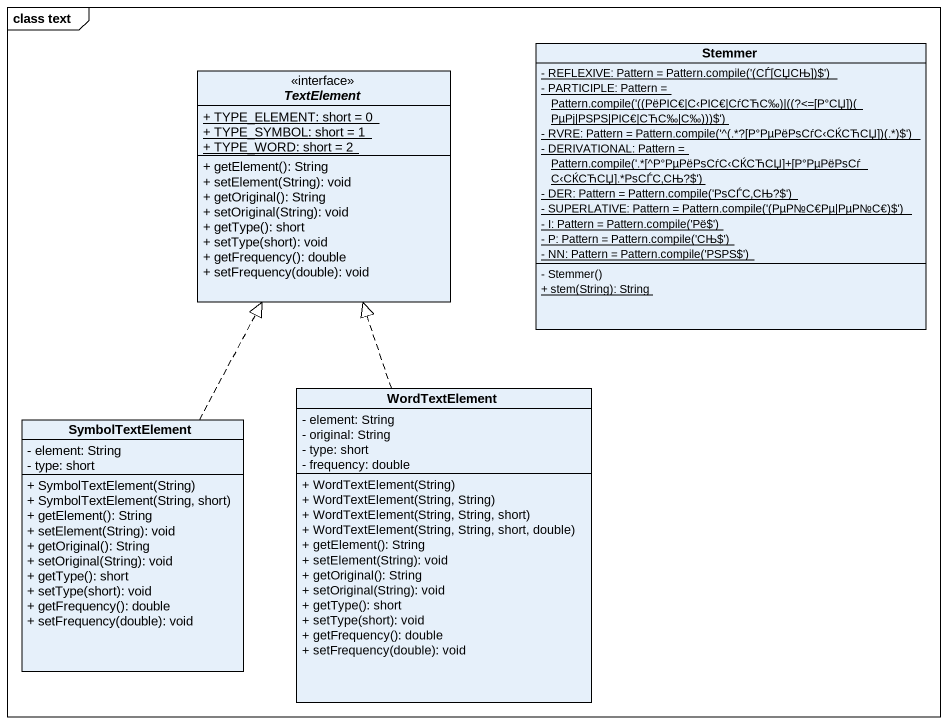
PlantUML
@startuml
mainframe class text
hide circle
hide empty members
skinparam classAttributeIconSize 0
interface TextElement <<interface>> {
  {static} + TYPE_ELEMENT: short = 0
  {static} + TYPE_SYMBOL: short = 1
  {static} + TYPE_WORD: short = 2
  + getElement(): String
  + setElement(String): void
  + getOriginal(): String
  + setOriginal(String): void
  + getType(): short
  + setType(short): void
  + getFrequency(): double
  + setFrequency(double): void
}
class Stemmer {
  {static} {field} - REFLEXIVE: Pattern = Pattern.compile('(СЃ[СЏСЊ])$')
  {static} {field} - PARTICIPLE: Pattern = Pattern.compile('((РёРІС€|С‹РІС€|СѓСЋС‰)|((?<=[Р°СЏ])(РµРј|РЅРЅ|РІС€|СЋС‰|С‰)))$')
  {static} {field} - RVRE: Pattern = Pattern.compile('^(.*?[Р°РµРёРѕСѓС‹СЌСЋСЏ])(.*)$')
  {static} {field} - DERIVATIONAL: Pattern = Pattern.compile('.*[^Р°РµРёРѕСѓС‹СЌСЋСЏ]+[Р°РµРёРѕСѓС‹СЌСЋСЏ].*РѕСЃС‚СЊ?$')
  {static} {field} - DER: Pattern = Pattern.compile('РѕСЃС‚СЊ?$')
  {static} {field} - SUPERLATIVE: Pattern = Pattern.compile('(РµР№С€Рµ|РµР№С€)$')
  {static} {field} - I: Pattern = Pattern.compile('Рё$')
  {static} {field} - P: Pattern = Pattern.compile('СЊ$')
  {static} {field} - NN: Pattern = Pattern.compile('РЅРЅ$')
  - Stemmer()
  {static} + stem(String): String
}
class WordTextElement {
  - element: String
  - original: String
  - type: short
  - frequency: double
  + WordTextElement(String)
  + WordTextElement(String, String)
  + WordTextElement(String, String, short)
  + WordTextElement(String, String, short, double)
  + getElement(): String
  + setElement(String): void
  + getOriginal(): String
  + setOriginal(String): void
  + getType(): short
  + setType(short): void
  + getFrequency(): double
  + setFrequency(double): void
}
class SymbolTextElement {
  - element: String
  - type: short
  + SymbolTextElement(String)
  + SymbolTextElement(String, short)
  + getElement(): String
  + setElement(String): void
  + getOriginal(): String
  + setOriginal(String): void
  + getType(): short
  + setType(short): void
  + getFrequency(): double
  + setFrequency(double): void
}
WordTextElement .up.|> TextElement
SymbolTextElement .up.|> TextElement
@enduml
